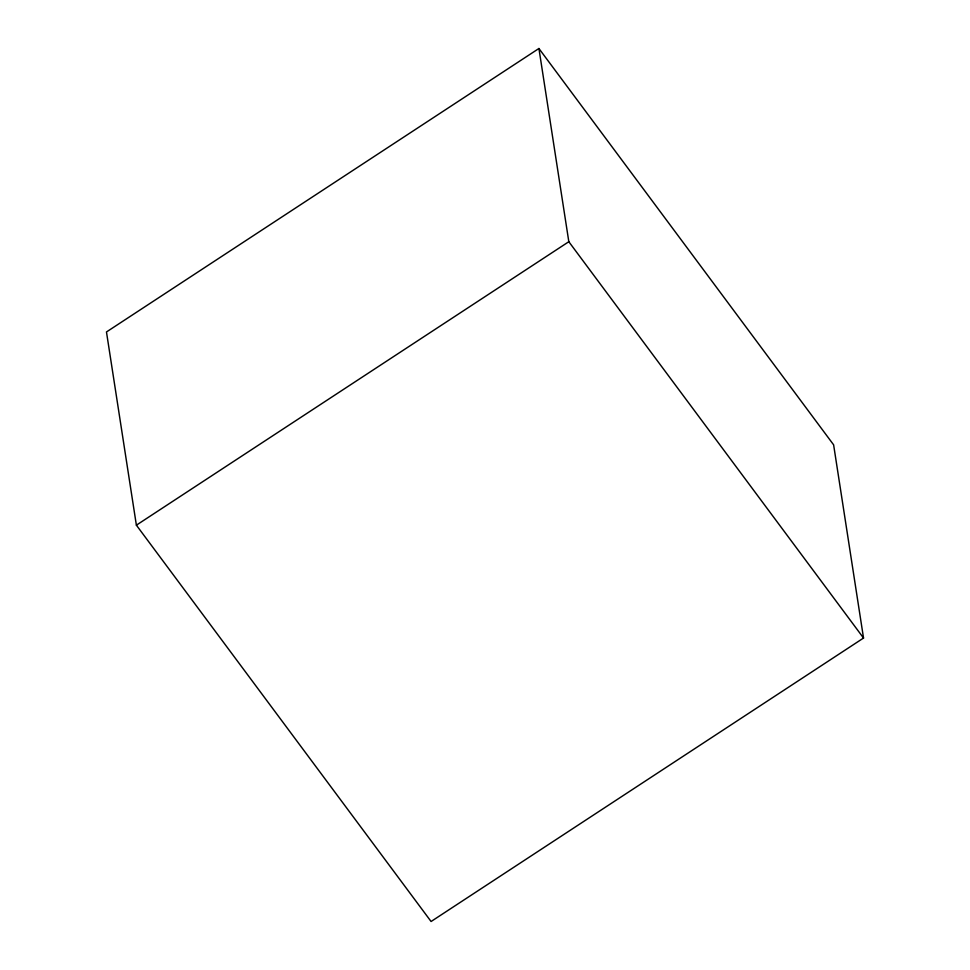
<?xml version="1.0" encoding="UTF-8"?>
<svg xmlns="http://www.w3.org/2000/svg" width="970" height="970" viewBox="0 0 970 970"><rect width="100%" height="100%" fill="white"/><g stroke="black" fill="none" stroke-linecap="round" stroke-linejoin="round"><path stroke-width="1.45" d="M538.92 48.5L106.47 331.958L136.382 525.17L431.08 921.5L863.53 638.042L833.618 444.83L538.92 48.5L568.82 241.712L863.53 638.042M136.382 525.17L568.82 241.712"/></g></svg>
